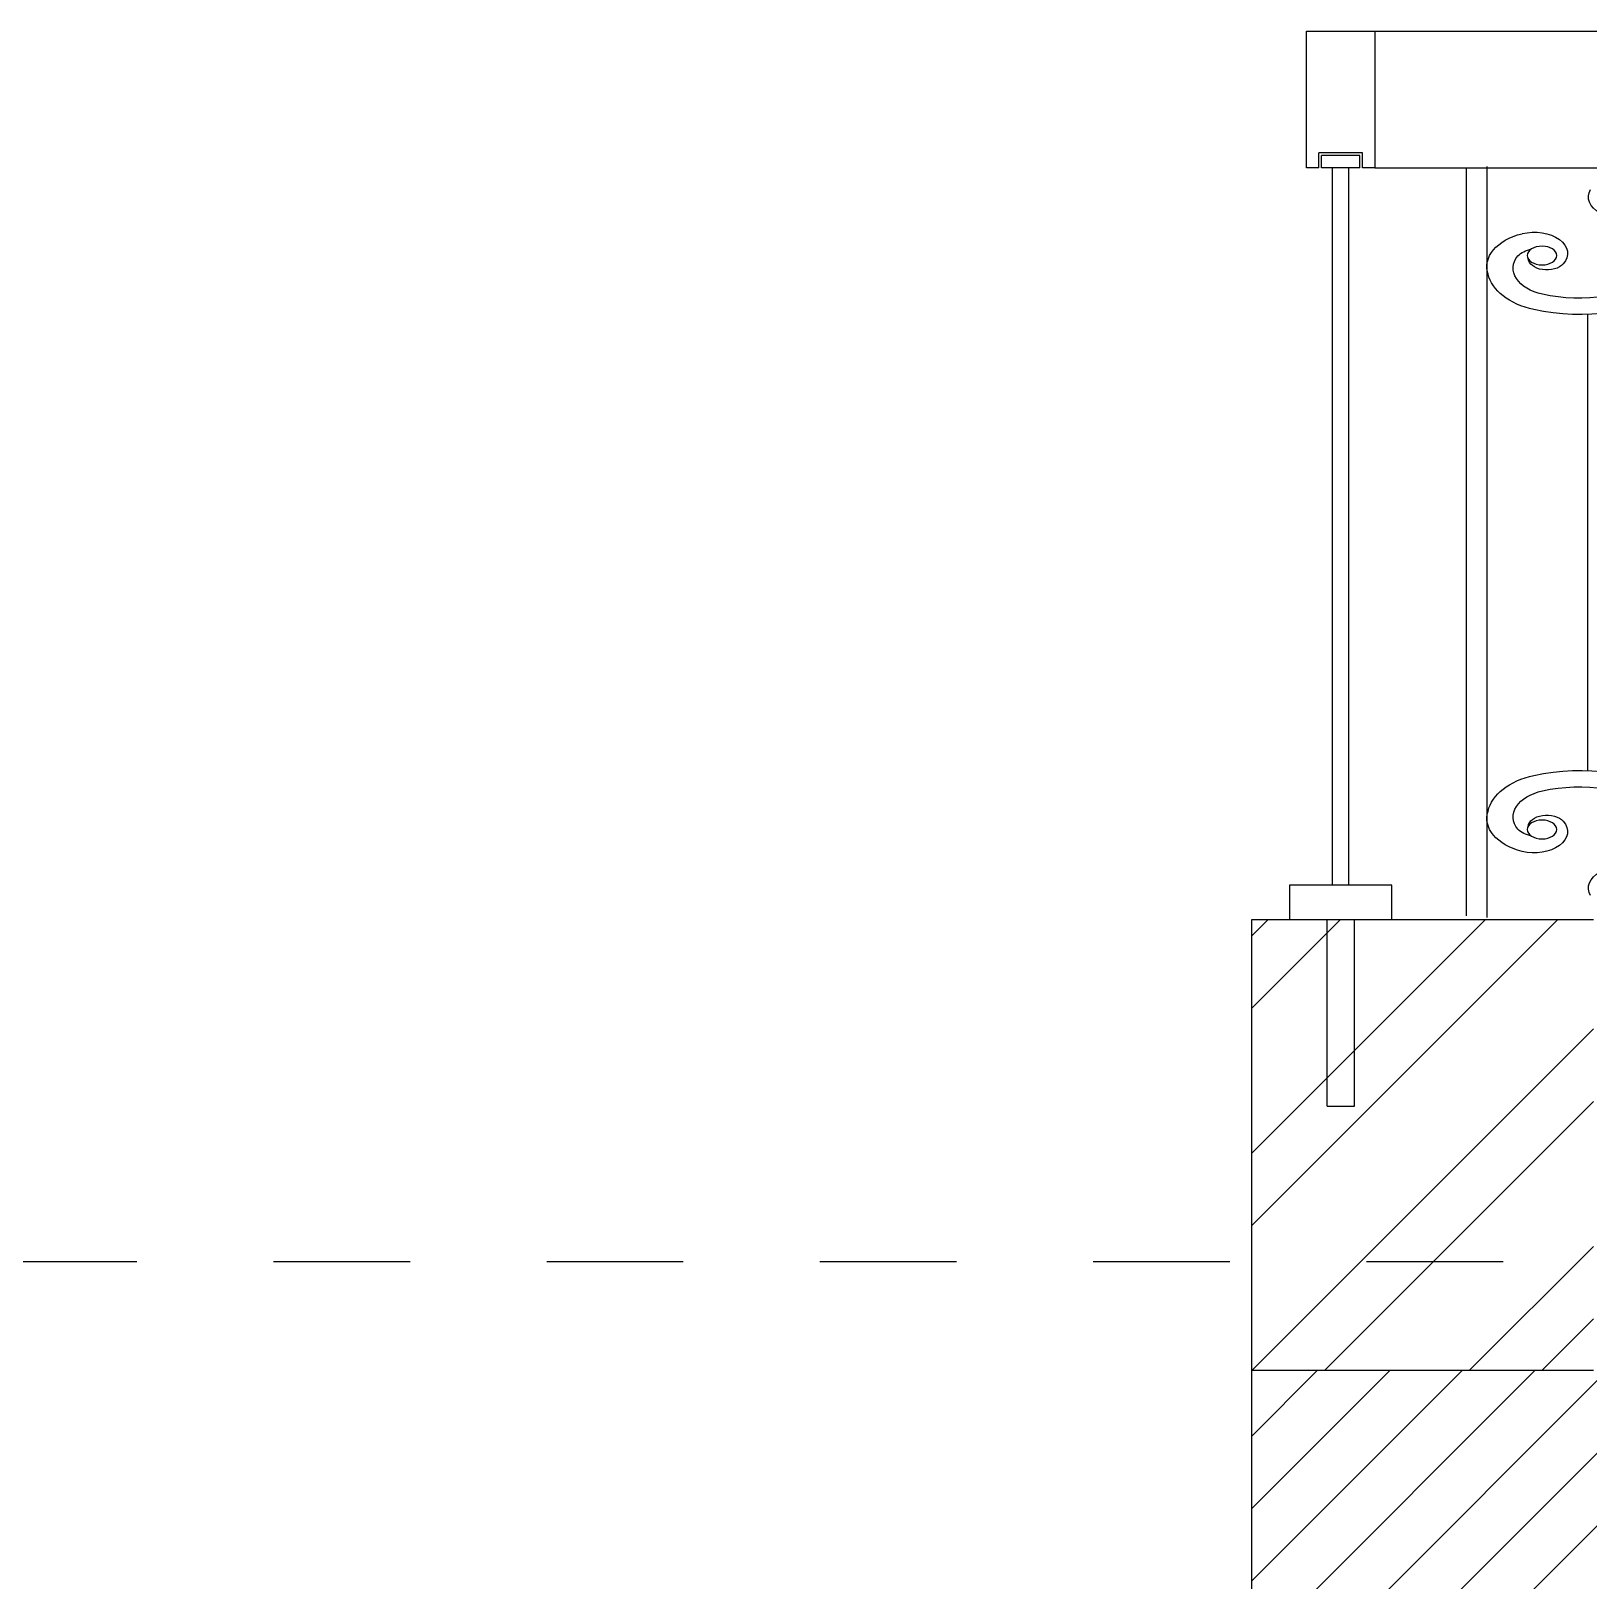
# Model space of a CAD drawing. Extents: x 185 to 567, y -69 to 170.
# Drawn here: x 246.279 to 247.419, y 129.534 to 130.668 of the extents above; entities that cross this region are included whole.
import ezdxf

# ---------------------------------------------------------------- set-up
doc = ezdxf.new("R2010")
doc.units = 0
doc.header["$LTSCALE"] = 0.25
doc.header["$MEASUREMENT"] = 0
doc.linetypes.add('LEVELS 2$0$DOT2', pattern=[0.125, 0, -0.125])
doc.layers.get('0').update_dxf_attribs({"linetype": 'CONTINUOUS'})
for name, color, linetype in [('A-ELV 2', 21, 'CONTINUOUS'), ('A-FerFroge', 156, 'CONTINUOUS'), ('A-FORGEE', 1, 'CONTINUOUS'), ('A-HAT', 1, 'CONTINUOUS'), ('A-SEC', 11, 'CONTINUOUS'), ('A-SECHAT', 8, 'CONTINUOUS'), ('A-STRH', 2, 'CONTINUOUS'), ('A-WLSEC', 7, 'CONTINUOUS'), ('LEVELS 2$0$A-HATCH', 112, 'CONTINUOUS')]:
    doc.layers.add(name, color=color, linetype=linetype)

# ---------------------------------------------------------------- blocks, each defined once
blk = doc.blocks.new('LEVELS 2')
at = {"layer": 'LEVELS 2$0$A-HATCH', "linetype": 'LEVELS 2$0$DOT2', "ltscale": 2}
blk.add_line((189.3891, 28.672, 0), (204.6446, 28.672, 0), dxfattribs=at)
blk = doc.blocks.new('A$C50FD488D')
for p, q in [((0.20898, -0.64825), (0.20898, -0.10089)), ((0.21864, -0.09984), (0.21864, -0.64928)), ((0.26612, -0.20809), (0.26612, -0.54191))]:
    blk.add_line(p, q)
at = {"extrusion": (0, 0, -1)}
for centre, major_axis, start_param, end_param in [((0.28234, -0.12216), (0.01573, 0), 1.044957, 3.500797), ((0.24099, -0.16346), (0.01573, 0), 4.340517, 6.796357), ((0.24477, -0.17302), (0.02613, 0), 2.925853, 4.340517), ((0.24477, -0.17302), (0.01401, 0), 3.739788, 4.340517), ((0.2447, -0.16501), (0.00696, 0), 3.141593, 9.424778), ((0.25156, -0.1742), (0.02049, 0), 1.904728, 3.601022), ((0.24697, -0.16679), (0.00887, 0), 0.513172, 3.089812), ((0.25156, -0.1742), (0.03261, 0), 1.904728, 3.006352), ((0.26246, -0.14359), (-0.05339, 0), 3.920657, 5.048192), ((0.26246, -0.14359), (-0.06551, 0), 3.920657, 5.048192), ((0.26246, -0.60641), (0.06551, 0), 4.376586, 5.504121), ((0.25156, -0.5758), (-0.03261, 0), 0.13524, 1.236864), ((0.26246, -0.60641), (0.05339, 0), 4.376586, 5.504121), ((0.25156, -0.5758), (0.02049, 0), 2.682163, 4.378457), ((0.24477, -0.57698), (-0.02613, 0), -1.198924, 0.21574), ((0.24099, -0.58654), (-0.01573, 0), 2.628421, 5.084261), ((0.2447, -0.58499), (0.00696, 0), 3.141593, 9.424778), ((0.24697, -0.58321), (-0.00887, 0), 0.05178, 2.628421), ((0.24477, -0.57698), (-0.01401, 0), -1.198924, -0.598195), ((0.28234, -0.62784), (-0.01573, 0), -0.359204, 2.096636)]:
    blk.add_ellipse(centre, major_axis=major_axis, ratio=0.986193, start_param=start_param, end_param=end_param, dxfattribs=at)
blk = doc.blocks.new('A$C05C738DB')
at = {"layer": 'A-FerFroge', "ltscale": 0.5}
for p, q in [((-0.079, 0.559), (-0.051, 0.559)), ((-0.079, 0.55), (-0.079, 0.559)), ((-0.051, 0.55), (-0.051, 0.559)), ((-0.079, 0.55), (-0.051, 0.55)), ((-0.071, 0.025), (-0.071, 0.55)), ((-0.059, 0.025), (-0.059, 0.55)), ((-0.075, -0.1367), (-0.075, 0)), ((-0.055, -0.1367), (-0.055, 0)), ((-0.055, -0.1367), (-0.075, -0.1367))]:
    blk.add_line(p, q, dxfattribs=at)
at = {"layer": 'A-FerFroge', "elevation": 0}
blk.add_lwpolyline([(-0.0275, 0.025), (-0.0275, 0), (-0.1025, 0), (-0.1025, 0.025)], close=True, dxfattribs=at)
at = {"layer": 'A-STRH', "ltscale": 0.5}
for p, q in [((-0.09, 0.65), (-0.09, 0.55)), ((-0.04, 0.65), (-0.09, 0.65)), ((-0.04, 0.55), (-0.04, 0.65)), ((-0.081, 0.561), (-0.049, 0.561)), ((-0.081, 0.55), (-0.081, 0.561)), ((-0.049, 0.55), (-0.049, 0.561)), ((-0.09, 0.55), (-0.081, 0.55)), ((-0.049, 0.55), (-0.04, 0.55))]:
    blk.add_line(p, q, dxfattribs=at)

msp = doc.modelspace()

# ---------------------------------------------------------------- hatches: boundary and pattern name
at = {"layer": 'A-HAT'}
h = msp.add_hatch(dxfattribs=at)
h.set_pattern_fill('ANSI32', color=256, scale=0.3, style=0)
h.set_pattern_definition([(45, (247.17278, 129.68746), (-0.07955, 0.07955), []), (45, (247.22581, 129.68746), (-0.07955, 0.07955), [])])
h.paths.add_polyline_path([(247.1728, 129.6875), (247.4228, 129.6875), (247.4228, 130.0176), (247.1728, 130.0176)])
at = {"layer": 'A-SECHAT'}
h = msp.add_hatch(dxfattribs=at)
h.set_pattern_fill('ANSI31', color=256, scale=0.3, style=0)
h.set_pattern_definition([(45, (247.172777, 129.42746), (-0.026516504, 0.026516504), [])])
h.paths.add_polyline_path([(266.3928, 129.4275), (266.6428, 129.4275), (268.3928, 129.4275), (268.3928, 129.6875), (268.1428, 129.6875), (259.1528, 129.6875), (258.9028, 129.6875), (256.6628, 129.6875), (256.4128, 129.6875), (247.4228, 129.6875), (247.1728, 129.6875), (247.1728, 129.4275), (248.9228, 129.4275), (249.1728, 129.4275), (256.4128, 129.4275), (256.6628, 129.4275), (258.9028, 129.4275), (259.1528, 129.4275)])

# ---------------------------------------------------------------- linework, layer by layer
at = {"layer": 'A-ELV 2'}
for p, q in [((247.2628, 130.6676, 0), (248.9228, 130.6675, 0)), ((247.2628, 130.5676, 0), (248.9228, 130.5675, 0))]:
    msp.add_line(p, q, dxfattribs=at)
at = {"layer": 'A-SEC'}
msp.add_line((247.4228, 129.6875), (247.1728, 129.6875), dxfattribs=at)
at = {"layer": 'A-WLSEC'}
for p, q in [((247.1728, 129.4275), (247.1728, 130.0176)), ((247.1728, 130.0176), (247.4228, 130.0176))]:
    msp.add_line(p, q, dxfattribs=at)

# ---------------------------------------------------------------- block references
at = {"xscale": -1}
msp.add_blockref('A$C05C738DB', (247.1728, 130.0176, 0), dxfattribs=at)
at = {"layer": 'A-FORGEE', "xscale": 1.549999999999955}
msp.add_blockref('A$C50FD488D', (247.0059, 130.6684, 0), dxfattribs=at)
at = {"layer": 'A-WLSEC', "color": 6}
msp.add_blockref('LEVELS 2', (46.6675, 101.0954), dxfattribs=at)

doc.saveas('drawing.dxf')
